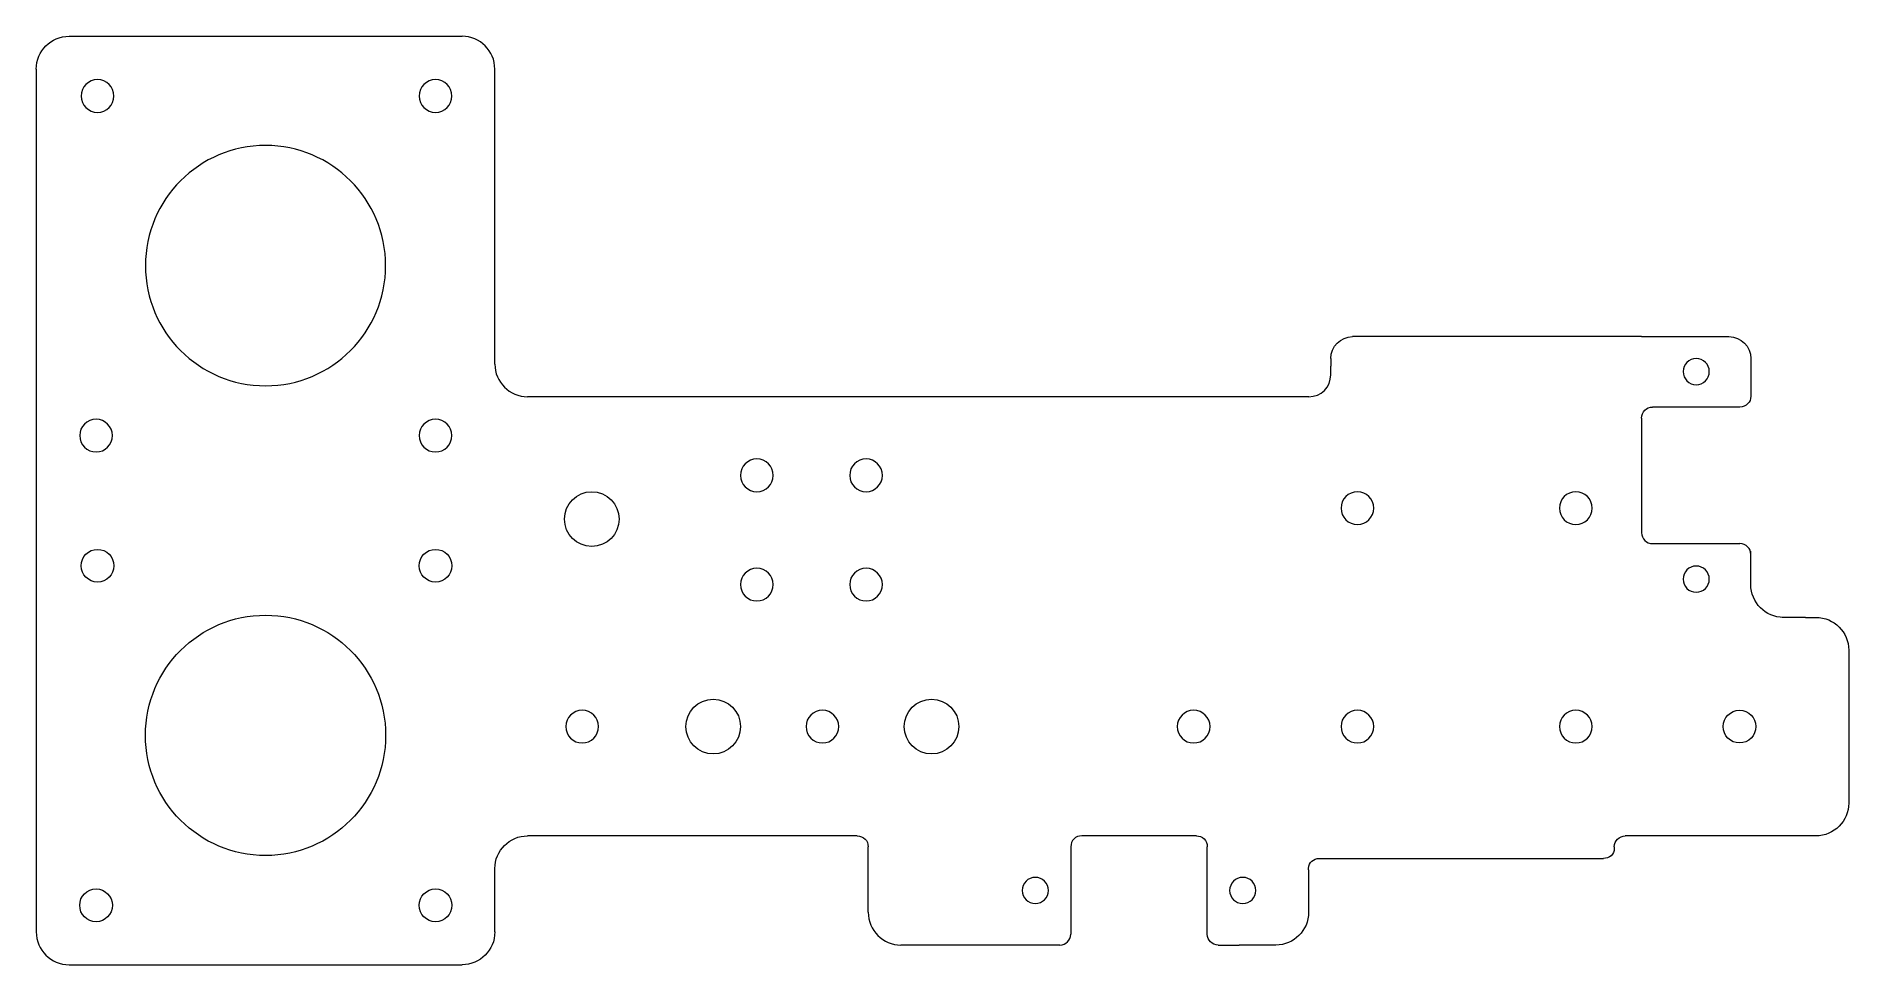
# Model space of a CAD drawing. Header units: millimetres. Extents: x -281 to -115, y -85 to 0.
import ezdxf

# ---------------------------------------------------------------- set-up
doc = ezdxf.new("R2010")
doc.units = ezdxf.units.MM
doc.header["$MEASUREMENT"] = 0
doc.layers.add('layer 1', color=7, linetype='Continuous')

msp = doc.modelspace()

# ---------------------------------------------------------------- linework, layer by layer
at = {"layer": 'layer 1', "color": 250, "lineweight": 9}
for centre, major_axis in [((-230.0724, -44.195), (0, 2.5)), ((-275.3373, -48.4662), (0, 1.5)), ((-244.381, -48.4662), (0, 1.5)), ((-259.949, -63.995), (0, 11)), ((-218.949, -63.195), (0, 2.5)), ((-198.949, -63.195), (0, 2.5)), ((-275.4696, -79.5548), (0, 1.5)), ((-244.381, -79.5548), (0, 1.5))]:
    msp.add_ellipse(centre, major_axis=major_axis, ratio=1, dxfattribs=at)
for points in [[(-280.949, -2.995), (-280.949, -1.345), (-279.5991, 0.0049), (-277.9491, 0.0049)], [(-277.9491, 0.0049), (-277.9491, 0.0049), (-241.949, 0.0049), (-241.949, 0.0049)], [(-238.9491, -2.995), (-238.9491, -1.345), (-240.299, 0.0049), (-241.949, 0.0049)], [(-280.949, -2.995), (-280.949, -2.995), (-280.949, -81.9951), (-280.949, -81.9951)], [(-238.9491, -29.9987), (-238.9491, -29.9987), (-238.9491, -2.995), (-238.9491, -2.995)], [(-162.3886, -29.4951), (-162.3886, -28.3951), (-161.4886, -27.4932), (-160.3886, -27.4951)], [(-133.9186, -27.4951), (-133.9186, -27.4951), (-160.3886, -27.4951), (-160.3886, -27.4951)], [(-162.3886, -29.4951), (-162.3886, -29.4951), (-162.3886, -30.195), (-162.3886, -30.195)], [(-238.9491, -29.9987), (-238.9491, -31.6487), (-237.5992, -32.9986), (-235.9492, -32.9986)], [(-164.3886, -32.9986), (-164.3886, -32.9986), (-235.9492, -32.9986), (-235.9492, -32.9986)], [(-123.9186, -32.9451), (-123.9058, -33.495), (-124.3686, -33.9451), (-124.9186, -33.9451)], [(-133.9186, -34.9451), (-133.9314, -34.3952), (-133.4686, -33.9451), (-132.9186, -33.9451)], [(-124.9186, -33.9451), (-124.9186, -33.9451), (-132.9186, -33.9451), (-132.9186, -33.9451)], [(-133.9186, -34.9451), (-133.9186, -34.9451), (-133.9186, -45.4451), (-133.9186, -45.4451)], [(-133.9186, -45.4451), (-133.9314, -45.995), (-133.4686, -46.4451), (-132.9186, -46.4451)], [(-132.9186, -46.4451), (-132.9186, -46.4451), (-124.9186, -46.4451), (-124.9186, -46.4451)], [(-123.9186, -47.4451), (-123.9058, -46.8952), (-124.3686, -46.4451), (-124.9186, -46.4451)], [(-123.9186, -48.195), (-123.9186, -48.195), (-123.9186, -47.145), (-123.9186, -47.145)], [(-118.9186, -53.195), (-118.9186, -53.195), (-121.0347, -53.195), (-121.0347, -53.195)], [(-118.9186, -53.195), (-118.9186, -53.195), (-117.949, -53.195), (-117.949, -53.195)], [(-117.949, -53.195), (-116.299, -53.195), (-114.949, -54.545), (-114.949, -56.195)], [(-114.949, -56.195), (-114.949, -56.195), (-114.949, -70.195), (-114.949, -70.195)], [(-114.949, -70.195), (-114.949, -71.845), (-116.299, -73.195), (-117.949, -73.195)], [(-238.9491, -76.1949), (-238.9491, -74.5449), (-237.5992, -73.195), (-235.9492, -73.195)], [(-205.7531, -73.195), (-205.7531, -73.195), (-235.949, -73.195), (-235.949, -73.195)], [(-205.7531, -73.195), (-205.2031, -73.1933), (-204.7531, -73.645), (-204.7531, -74.195)], [(-204.7531, -80.195), (-204.7531, -80.195), (-204.7531, -74.195), (-204.7531, -74.195)], [(-185.199, -73.195), (-185.7489, -73.1822), (-186.199, -73.645), (-186.199, -74.195)], [(-186.199, -74.195), (-186.199, -74.195), (-186.199, -82.195), (-186.199, -82.195)], [(-174.699, -73.195), (-174.699, -73.195), (-185.199, -73.195), (-185.199, -73.195)], [(-174.699, -73.195), (-174.1491, -73.1822), (-173.699, -73.645), (-173.699, -74.195)], [(-173.699, -82.195), (-173.699, -82.195), (-173.699, -74.195), (-173.699, -74.195)], [(-136.4186, -74.3518), (-136.4186, -74.9018), (-136.8686, -75.2636), (-137.4186, -75.2636)], [(-136.4186, -74.195), (-136.4186, -73.645), (-135.9686, -73.195), (-135.4186, -73.195)], [(-136.4186, -74.195), (-136.4186, -74.195), (-136.4186, -74.2636), (-136.4186, -74.2636)], [(-136.4186, -74.2636), (-136.4186, -74.2636), (-136.4186, -74.3518), (-136.4186, -74.3518)], [(-117.949, -73.195), (-117.949, -73.195), (-135.4186, -73.195), (-135.4186, -73.195)], [(-238.9491, -81.9951), (-238.9491, -81.9951), (-238.9491, -76.1949), (-238.9491, -76.1949)], [(-164.4186, -76.1754), (-164.4186, -75.6254), (-163.9686, -75.2636), (-163.4186, -75.2636)], [(-164.4186, -76.3172), (-164.4186, -76.3172), (-164.4186, -76.1754), (-164.4186, -76.1754)], [(-163.4186, -75.2636), (-163.4186, -75.2636), (-137.4186, -75.2636), (-137.4186, -75.2636)], [(-204.7531, -80.195), (-204.7531, -81.845), (-203.4031, -83.195), (-201.7531, -83.195)], [(-280.949, -81.9951), (-280.949, -83.6451), (-279.5991, -84.995), (-277.9491, -84.995)], [(-238.9491, -81.9951), (-238.9491, -83.6451), (-240.299, -84.995), (-241.949, -84.995)], [(-187.199, -83.195), (-186.6491, -83.2078), (-186.199, -82.745), (-186.199, -82.195)], [(-172.699, -83.195), (-173.2489, -83.2078), (-173.699, -82.745), (-173.699, -82.195)], [(-187.199, -83.195), (-187.199, -83.195), (-201.7531, -83.195), (-201.7531, -83.195)], [(-172.699, -83.195), (-172.699, -83.195), (-170.7672, -83.195), (-170.7672, -83.195)], [(-277.9491, -84.995), (-277.9491, -84.995), (-241.949, -84.995), (-241.949, -84.995)]]:
    msp.add_open_spline(points, degree=3, dxfattribs=at)
for points, knots in [([(-275.3373, -3.9662), (-274.5089, -3.9662), (-273.8373, -4.6378), (-273.8373, -5.4662), (-273.8373, -5.4662), (-273.8373, -6.2946), (-274.5089, -6.9662), (-275.3373, -6.9662), (-275.3373, -6.9662), (-276.1657, -6.9662), (-276.8373, -6.2946), (-276.8373, -5.4662), (-276.8373, -5.4662), (-276.8373, -4.6378), (-276.1657, -3.9662), (-275.3373, -3.9662)], [0, 0, 0, 0, 0.2, 0.2, 0.2, 0.2, 0.4, 0.4, 0.4, 0.4, 0.6, 0.6, 0.6, 0.6, 1, 1, 1, 1]), ([(-244.381, -3.9662), (-243.5526, -3.9662), (-242.881, -4.6378), (-242.881, -5.4662), (-242.881, -5.4662), (-242.881, -6.2946), (-243.5526, -6.9662), (-244.381, -6.9662), (-244.381, -6.9662), (-245.2094, -6.9662), (-245.881, -6.2946), (-245.881, -5.4662), (-245.881, -5.4662), (-245.881, -4.6378), (-245.2094, -3.9662), (-244.381, -3.9662)], [0, 0, 0, 0, 0.2, 0.2, 0.2, 0.2, 0.4, 0.4, 0.4, 0.4, 0.6, 0.6, 0.6, 0.6, 1, 1, 1, 1]), ([(-259.949, -9.995), (-253.8739, -9.995), (-248.949, -14.9199), (-248.949, -20.995), (-248.949, -20.995), (-248.949, -27.0701), (-253.8739, -31.995), (-259.949, -31.995), (-259.949, -31.995), (-266.0241, -31.995), (-270.949, -27.0701), (-270.949, -20.995), (-270.949, -20.995), (-270.949, -14.9199), (-266.0241, -9.995), (-259.949, -9.995)], [0, 0, 0, 0, 0.2, 0.2, 0.2, 0.2, 0.4, 0.4, 0.4, 0.4, 0.6, 0.6, 0.6, 0.6, 1, 1, 1, 1]), ([(-133.9186, -27.4951), (-133.9186, -27.4951), (-125.9186, -27.4951), (-125.9186, -27.4951), (-125.9186, -27.4951), (-124.8186, -27.4951), (-123.9186, -28.3951), (-123.9186, -29.4951), (-123.9186, -29.4951), (-123.9186, -29.4951), (-123.9186, -32.9451), (-123.9186, -32.9451)], [0, 0, 0, 0, 0.25, 0.25, 0.25, 0.25, 0.5, 0.5, 0.5, 0.5, 1, 1, 1, 1]), ([(-128.9186, -29.4951), (-128.2558, -29.4951), (-127.7186, -30.0323), (-127.7186, -30.6951), (-127.7186, -30.6951), (-127.7186, -31.3579), (-128.2558, -31.8951), (-128.9186, -31.8951), (-128.9186, -31.8951), (-129.5814, -31.8951), (-130.1186, -31.3579), (-130.1186, -30.6951), (-130.1186, -30.6951), (-130.1186, -30.0323), (-129.5814, -29.4951), (-128.9186, -29.4951)], [0, 0, 0, 0, 0.2, 0.2, 0.2, 0.2, 0.4, 0.4, 0.4, 0.4, 0.6, 0.6, 0.6, 0.6, 1, 1, 1, 1]), ([(-164.3886, -32.9986), (-163.2886, -33.0005), (-162.3886, -32.0986), (-162.3886, -30.9986), (-162.3886, -30.9986), (-162.3886, -30.9986), (-162.3886, -30.195), (-162.3886, -30.195)], [0, 0, 0, 0, 0.33333333, 0.33333333, 0.33333333, 0.33333333, 1, 1, 1, 1]), ([(-275.4696, -35.0548), (-274.6412, -35.0548), (-273.9696, -35.7264), (-273.9696, -36.5548), (-273.9696, -36.5548), (-273.9696, -37.3832), (-274.6412, -38.0548), (-275.4696, -38.0548), (-275.4696, -38.0548), (-276.298, -38.0548), (-276.9696, -37.3832), (-276.9696, -36.5548), (-276.9696, -36.5548), (-276.9696, -35.7264), (-276.298, -35.0548), (-275.4696, -35.0548)], [0, 0, 0, 0, 0.2, 0.2, 0.2, 0.2, 0.4, 0.4, 0.4, 0.4, 0.6, 0.6, 0.6, 0.6, 1, 1, 1, 1]), ([(-244.381, -35.0548), (-243.5526, -35.0548), (-242.881, -35.7264), (-242.881, -36.5548), (-242.881, -36.5548), (-242.881, -37.3832), (-243.5526, -38.0548), (-244.381, -38.0548), (-244.381, -38.0548), (-245.2094, -38.0548), (-245.881, -37.3832), (-245.881, -36.5548), (-245.881, -36.5548), (-245.881, -35.7264), (-245.2094, -35.0548), (-244.381, -35.0548)], [0, 0, 0, 0, 0.2, 0.2, 0.2, 0.2, 0.4, 0.4, 0.4, 0.4, 0.6, 0.6, 0.6, 0.6, 1, 1, 1, 1]), ([(-244.381, -35.0548), (-243.5526, -35.0548), (-242.881, -35.7264), (-242.881, -36.5548), (-242.881, -36.5548), (-242.881, -37.3832), (-243.5526, -38.0548), (-244.381, -38.0548), (-244.381, -38.0548), (-245.2094, -38.0548), (-245.881, -37.3832), (-245.881, -36.5548), (-245.881, -36.5548), (-245.881, -35.7264), (-245.2094, -35.0548), (-244.381, -35.0548)], [0, 0, 0, 0, 0.2, 0.2, 0.2, 0.2, 0.4, 0.4, 0.4, 0.4, 0.6, 0.6, 0.6, 0.6, 1, 1, 1, 1]), ([(-214.949, -38.695), (-214.1206, -38.695), (-213.449, -39.3666), (-213.449, -40.195), (-213.449, -40.195), (-213.449, -41.0234), (-214.1206, -41.695), (-214.949, -41.695), (-214.949, -41.695), (-215.7774, -41.695), (-216.449, -41.0234), (-216.449, -40.195), (-216.449, -40.195), (-216.449, -39.3666), (-215.7774, -38.695), (-214.949, -38.695)], [0, 0, 0, 0, 0.2, 0.2, 0.2, 0.2, 0.4, 0.4, 0.4, 0.4, 0.6, 0.6, 0.6, 0.6, 1, 1, 1, 1]), ([(-204.949, -38.695), (-204.1206, -38.695), (-203.449, -39.3666), (-203.449, -40.195), (-203.449, -40.195), (-203.449, -41.0234), (-204.1206, -41.695), (-204.949, -41.695), (-204.949, -41.695), (-205.7774, -41.695), (-206.449, -41.0234), (-206.449, -40.195), (-206.449, -40.195), (-206.449, -39.3666), (-205.7774, -38.695), (-204.949, -38.695)], [0, 0, 0, 0, 0.2, 0.2, 0.2, 0.2, 0.4, 0.4, 0.4, 0.4, 0.6, 0.6, 0.6, 0.6, 1, 1, 1, 1]), ([(-159.949, -41.695), (-159.1205, -41.695), (-158.449, -42.3665), (-158.449, -43.195), (-158.449, -43.195), (-158.449, -44.0235), (-159.1205, -44.695), (-159.949, -44.695), (-159.949, -44.695), (-160.7775, -44.695), (-161.449, -44.0235), (-161.449, -43.195), (-161.449, -43.195), (-161.449, -42.3665), (-160.7775, -41.695), (-159.949, -41.695)], [0, 0, 0, 0, 0.2, 0.2, 0.2, 0.2, 0.4, 0.4, 0.4, 0.4, 0.6, 0.6, 0.6, 0.6, 1, 1, 1, 1]), ([(-139.949, -41.695), (-139.1205, -41.695), (-138.449, -42.3665), (-138.449, -43.195), (-138.449, -43.195), (-138.449, -44.0235), (-139.1205, -44.695), (-139.949, -44.695), (-139.949, -44.695), (-140.7775, -44.695), (-141.449, -44.0235), (-141.449, -43.195), (-141.449, -43.195), (-141.449, -42.3665), (-140.7775, -41.695), (-139.949, -41.695)], [0, 0, 0, 0, 0.2, 0.2, 0.2, 0.2, 0.4, 0.4, 0.4, 0.4, 0.6, 0.6, 0.6, 0.6, 1, 1, 1, 1]), ([(-214.949, -48.695), (-214.1206, -48.695), (-213.449, -49.3666), (-213.449, -50.195), (-213.449, -50.195), (-213.449, -51.0234), (-214.1206, -51.695), (-214.949, -51.695), (-214.949, -51.695), (-215.7774, -51.695), (-216.449, -51.0234), (-216.449, -50.195), (-216.449, -50.195), (-216.449, -49.3666), (-215.7774, -48.695), (-214.949, -48.695)], [0, 0, 0, 0, 0.2, 0.2, 0.2, 0.2, 0.4, 0.4, 0.4, 0.4, 0.6, 0.6, 0.6, 0.6, 1, 1, 1, 1]), ([(-204.949, -48.695), (-204.1206, -48.695), (-203.449, -49.3666), (-203.449, -50.195), (-203.449, -50.195), (-203.449, -51.0234), (-204.1206, -51.695), (-204.949, -51.695), (-204.949, -51.695), (-205.7774, -51.695), (-206.449, -51.0234), (-206.449, -50.195), (-206.449, -50.195), (-206.449, -49.3666), (-205.7774, -48.695), (-204.949, -48.695)], [0, 0, 0, 0, 0.2, 0.2, 0.2, 0.2, 0.4, 0.4, 0.4, 0.4, 0.6, 0.6, 0.6, 0.6, 1, 1, 1, 1]), ([(-128.9186, -48.4951), (-128.2558, -48.4951), (-127.7186, -49.0323), (-127.7186, -49.6951), (-127.7186, -49.6951), (-127.7186, -50.3579), (-128.2558, -50.8951), (-128.9186, -50.8951), (-128.9186, -50.8951), (-129.5814, -50.8951), (-130.1186, -50.3579), (-130.1186, -49.6951), (-130.1186, -49.6951), (-130.1186, -49.0323), (-129.5814, -48.4951), (-128.9186, -48.4951)], [0, 0, 0, 0, 0.2, 0.2, 0.2, 0.2, 0.4, 0.4, 0.4, 0.4, 0.6, 0.6, 0.6, 0.6, 1, 1, 1, 1]), ([(-120.9186, -53.195), (-122.5686, -53.195), (-123.9186, -51.845), (-123.9186, -50.195), (-123.9186, -50.195), (-123.9186, -50.195), (-123.9186, -48.195), (-123.9186, -48.195)], [0, 0, 0, 0, 0.33333333, 0.33333333, 0.33333333, 0.33333333, 1, 1, 1, 1]), ([(-230.949, -61.695), (-230.1205, -61.695), (-229.449, -62.3665), (-229.449, -63.195), (-229.449, -63.195), (-229.449, -64.0235), (-230.1205, -64.695), (-230.949, -64.695), (-230.949, -64.695), (-231.7775, -64.695), (-232.449, -64.0235), (-232.449, -63.195), (-232.449, -63.195), (-232.449, -62.3665), (-231.7775, -61.695), (-230.949, -61.695)], [0, 0, 0, 0, 0.2, 0.2, 0.2, 0.2, 0.4, 0.4, 0.4, 0.4, 0.6, 0.6, 0.6, 0.6, 1, 1, 1, 1]), ([(-208.949, -61.695), (-208.1205, -61.695), (-207.449, -62.3665), (-207.449, -63.195), (-207.449, -63.195), (-207.449, -64.0235), (-208.1205, -64.695), (-208.949, -64.695), (-208.949, -64.695), (-209.7775, -64.695), (-210.449, -64.0235), (-210.449, -63.195), (-210.449, -63.195), (-210.449, -62.3665), (-209.7775, -61.695), (-208.949, -61.695)], [0, 0, 0, 0, 0.2, 0.2, 0.2, 0.2, 0.4, 0.4, 0.4, 0.4, 0.6, 0.6, 0.6, 0.6, 1, 1, 1, 1]), ([(-174.949, -61.695), (-174.1205, -61.695), (-173.449, -62.3665), (-173.449, -63.195), (-173.449, -63.195), (-173.449, -64.0235), (-174.1205, -64.695), (-174.949, -64.695), (-174.949, -64.695), (-175.7775, -64.695), (-176.449, -64.0235), (-176.449, -63.195), (-176.449, -63.195), (-176.449, -62.3665), (-175.7775, -61.695), (-174.949, -61.695)], [0, 0, 0, 0, 0.2, 0.2, 0.2, 0.2, 0.4, 0.4, 0.4, 0.4, 0.6, 0.6, 0.6, 0.6, 1, 1, 1, 1]), ([(-159.949, -61.695), (-159.1205, -61.695), (-158.449, -62.3665), (-158.449, -63.195), (-158.449, -63.195), (-158.449, -64.0235), (-159.1205, -64.695), (-159.949, -64.695), (-159.949, -64.695), (-160.7775, -64.695), (-161.449, -64.0235), (-161.449, -63.195), (-161.449, -63.195), (-161.449, -62.3665), (-160.7775, -61.695), (-159.949, -61.695)], [0, 0, 0, 0, 0.2, 0.2, 0.2, 0.2, 0.4, 0.4, 0.4, 0.4, 0.6, 0.6, 0.6, 0.6, 1, 1, 1, 1]), ([(-139.949, -61.695), (-139.1205, -61.695), (-138.449, -62.3665), (-138.449, -63.195), (-138.449, -63.195), (-138.449, -64.0235), (-139.1205, -64.695), (-139.949, -64.695), (-139.949, -64.695), (-140.7775, -64.695), (-141.449, -64.0235), (-141.449, -63.195), (-141.449, -63.195), (-141.449, -62.3665), (-140.7775, -61.695), (-139.949, -61.695)], [0, 0, 0, 0, 0.2, 0.2, 0.2, 0.2, 0.4, 0.4, 0.4, 0.4, 0.6, 0.6, 0.6, 0.6, 1, 1, 1, 1]), ([(-124.949, -61.695), (-125.7775, -61.695), (-126.449, -62.3665), (-126.449, -63.195), (-126.449, -63.195), (-126.449, -64.0235), (-125.7775, -64.695), (-124.949, -64.695), (-124.949, -64.695), (-124.1205, -64.695), (-123.449, -64.0235), (-123.449, -63.195), (-123.449, -63.195), (-123.449, -62.3665), (-124.1205, -61.695), (-124.949, -61.695)], [0, 0, 0, 0, 0.2, 0.2, 0.2, 0.2, 0.4, 0.4, 0.4, 0.4, 0.6, 0.6, 0.6, 0.6, 1, 1, 1, 1]), ([(-164.4186, -76.3172), (-164.4186, -76.3172), (-164.4186, -80.195), (-164.4186, -80.195), (-164.4186, -80.195), (-164.4186, -81.845), (-165.7686, -83.195), (-167.4186, -83.195), (-167.4186, -83.195), (-167.4186, -83.195), (-170.7672, -83.195), (-170.7672, -83.195)], [0, 0, 0, 0, 0.25, 0.25, 0.25, 0.25, 0.5, 0.5, 0.5, 0.5, 1, 1, 1, 1]), ([(-188.249, -78.195), (-188.249, -78.8578), (-188.7862, -79.395), (-189.449, -79.395), (-189.449, -79.395), (-190.1118, -79.395), (-190.649, -78.8578), (-190.649, -78.195), (-190.649, -78.195), (-190.649, -77.5322), (-190.1118, -76.995), (-189.449, -76.995), (-189.449, -76.995), (-188.7862, -76.995), (-188.249, -77.5322), (-188.249, -78.195)], [0, 0, 0, 0, 0.2, 0.2, 0.2, 0.2, 0.4, 0.4, 0.4, 0.4, 0.6, 0.6, 0.6, 0.6, 1, 1, 1, 1]), ([(-169.249, -78.195), (-169.249, -78.8578), (-169.7862, -79.395), (-170.449, -79.395), (-170.449, -79.395), (-171.1118, -79.395), (-171.649, -78.8578), (-171.649, -78.195), (-171.649, -78.195), (-171.649, -77.5322), (-171.1118, -76.995), (-170.449, -76.995), (-170.449, -76.995), (-169.7862, -76.995), (-169.249, -77.5322), (-169.249, -78.195)], [0, 0, 0, 0, 0.2, 0.2, 0.2, 0.2, 0.4, 0.4, 0.4, 0.4, 0.6, 0.6, 0.6, 0.6, 1, 1, 1, 1])]:
    msp.add_open_spline(points, degree=3, knots=knots, dxfattribs=at)

doc.saveas('drawing.dxf')
